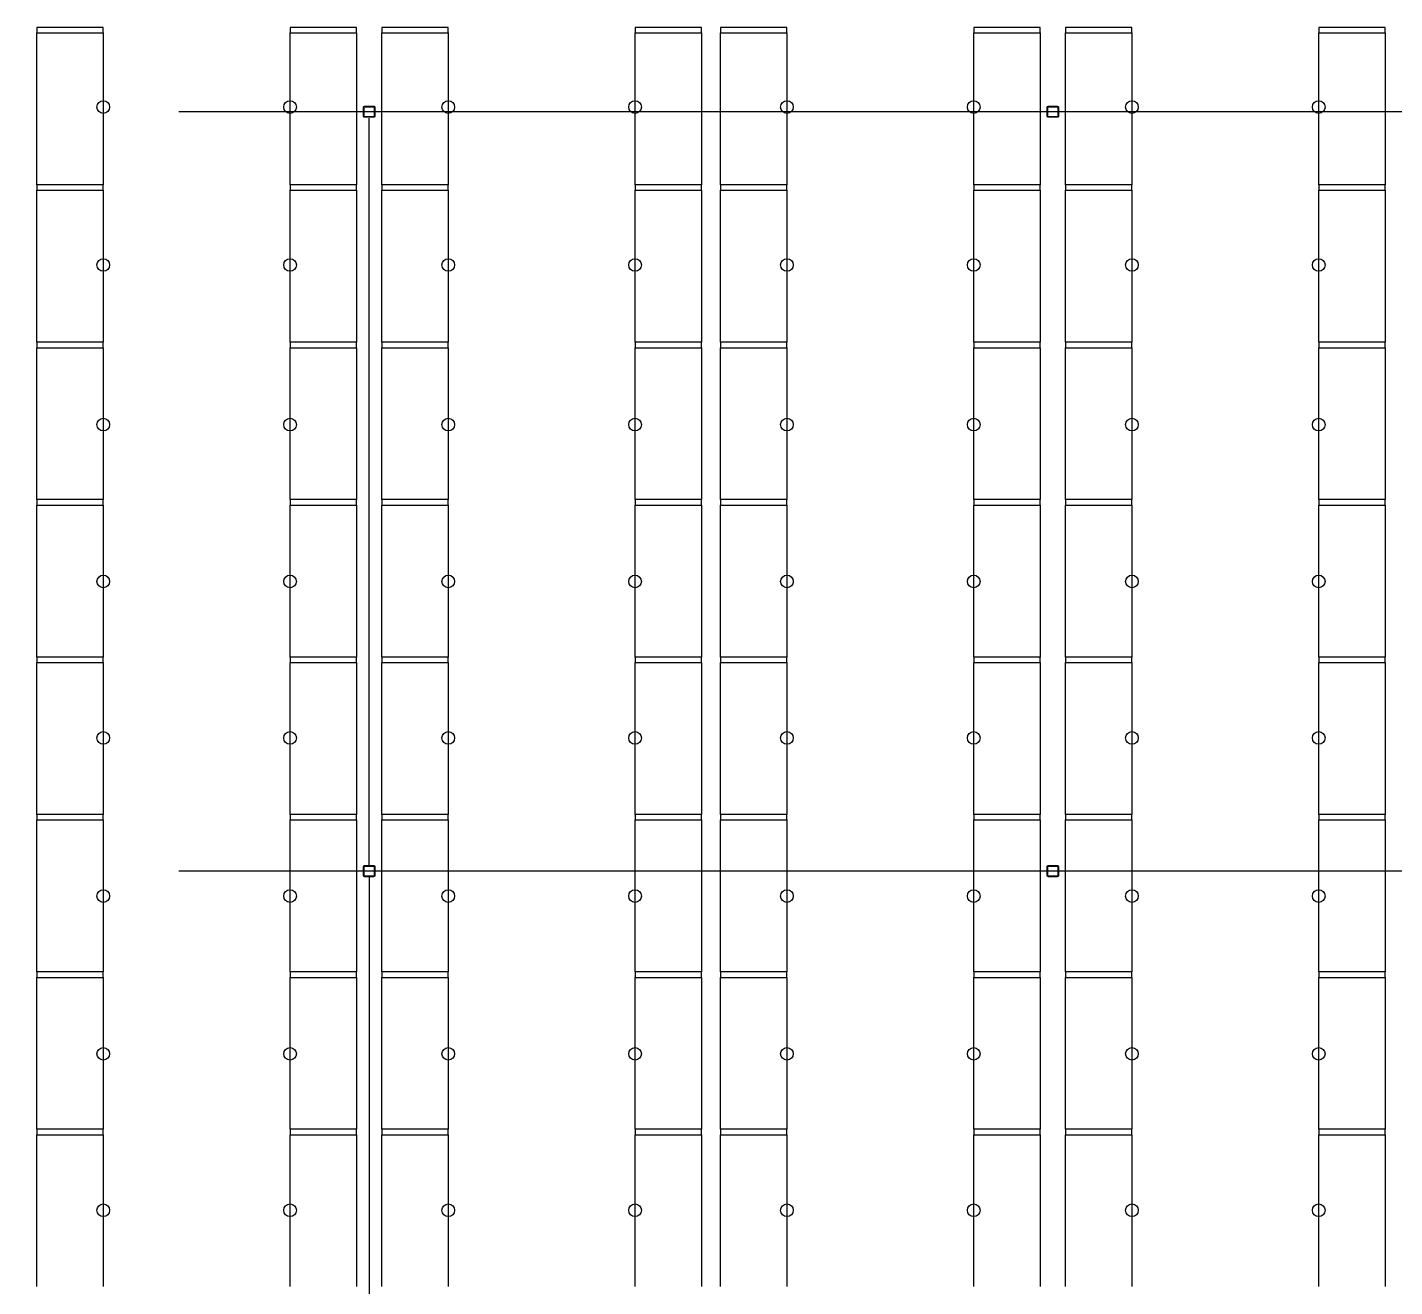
# Model space of a CAD drawing. Header units: millimetres. Extents: x 626570 to 643256, y 6233 to 11343.
# Drawn here: x 632928 to 633792, y 9664 to 10460 of the extents above; entities that cross this region are included whole.
import ezdxf

# ---------------------------------------------------------------- set-up
doc = ezdxf.new("R2010")
doc.units = ezdxf.units.MM
doc.header["$LTSCALE"] = 4000
doc.header["$MEASUREMENT"] = 0
doc.linetypes.add('DASHDOT', pattern=[1, 0.5, -0.25, 0, -0.25])
for name, color, linetype in [('1', 4, 'DASHDOT'), ('BEAMS', 170, 'CONTINUOUS'), ('FRAMES', 170, 'CONTINUOUS'), ('LIGHTS', 50, 'CONTINUOUS'), ('MASTERFOUNDATION_1', 4, 'DASHDOT'), ('MASTERFOUNDATION_25', 7, 'CONTINUOUS')]:
    doc.layers.add(name, color=color, linetype=linetype)

msp = doc.modelspace()

# ---------------------------------------------------------------- linework, layer by layer
at = {"layer": '1', "linetype": 'Continuous'}
for p, q in [((633143.86, 9930.6), (633143.86, 10402.61)), ((633143.86, 9922.61), (633143.86, 9450.6))]:
    msp.add_line(p, q, dxfattribs=at)
at = {"layer": 'BEAMS', "linetype": 'Continuous'}
for p, q in [((632933.86, 10360.47), (632933.86, 10456.47)), ((632975.86, 10456.47), (632975.86, 10360.47)), ((633093.86, 10360.47), (633093.86, 10456.47)), ((633135.86, 10456.47), (633135.86, 10360.47)), ((633151.86, 10360.47), (633151.86, 10456.47)), ((633193.86, 10456.47), (633193.86, 10360.47)), ((633311.87, 10360.47), (633311.87, 10456.47)), ((633353.87, 10456.47), (633353.87, 10360.47)), ((633365.87, 10360.47), (633365.87, 10456.47)), ((633407.87, 10456.47), (633407.87, 10360.47)), ((633525.87, 10360.47), (633525.87, 10456.47)), ((633567.87, 10456.47), (633567.87, 10360.47)), ((633583.87, 10360.47), (633583.87, 10456.47)), ((633625.87, 10456.47), (633625.87, 10360.47)), ((633743.87, 10360.47), (633743.87, 10456.47)), ((633785.87, 10456.47), (633785.87, 10360.47)), ((632933.86, 10260.97), (632933.86, 10356.97)), ((632975.86, 10356.97), (632975.86, 10260.97)), ((633093.86, 10260.97), (633093.86, 10356.97)), ((633135.86, 10356.97), (633135.86, 10260.97)), ((633151.86, 10260.97), (633151.86, 10356.97)), ((633193.86, 10356.97), (633193.86, 10260.97)), ((633311.87, 10260.97), (633311.87, 10356.97)), ((633353.87, 10356.97), (633353.87, 10260.97)), ((633365.87, 10260.97), (633365.87, 10356.97)), ((633407.87, 10356.97), (633407.87, 10260.97)), ((633525.87, 10260.97), (633525.87, 10356.97)), ((633567.87, 10356.97), (633567.87, 10260.97)), ((633583.87, 10260.97), (633583.87, 10356.97)), ((633625.87, 10356.97), (633625.87, 10260.97)), ((633743.87, 10260.97), (633743.87, 10356.97)), ((633785.87, 10356.97), (633785.87, 10260.97)), ((632933.86, 10161.47), (632933.86, 10257.47)), ((632975.86, 10257.47), (632975.86, 10161.47)), ((633093.86, 10161.47), (633093.86, 10257.47)), ((633135.86, 10257.47), (633135.86, 10161.47)), ((633151.86, 10161.47), (633151.86, 10257.47)), ((633193.86, 10257.47), (633193.86, 10161.47)), ((633311.87, 10161.47), (633311.87, 10257.47)), ((633353.87, 10257.47), (633353.87, 10161.47)), ((633365.87, 10161.47), (633365.87, 10257.47)), ((633407.87, 10257.47), (633407.87, 10161.47)), ((633525.87, 10161.47), (633525.87, 10257.47)), ((633567.87, 10257.47), (633567.87, 10161.47)), ((633583.87, 10161.47), (633583.87, 10257.47)), ((633625.87, 10257.47), (633625.87, 10161.47)), ((633743.87, 10161.47), (633743.87, 10257.47)), ((633785.87, 10257.47), (633785.87, 10161.47)), ((632933.86, 10061.97), (632933.86, 10157.97)), ((632975.86, 10157.97), (632975.86, 10061.97)), ((633093.86, 10061.97), (633093.86, 10157.97)), ((633135.86, 10157.97), (633135.86, 10061.97)), ((633151.86, 10061.97), (633151.86, 10157.97)), ((633193.86, 10157.97), (633193.86, 10061.97)), ((633311.87, 10061.97), (633311.87, 10157.97)), ((633353.87, 10157.97), (633353.87, 10061.97)), ((633365.87, 10061.97), (633365.87, 10157.97)), ((633407.87, 10157.97), (633407.87, 10061.97)), ((633525.87, 10061.97), (633525.87, 10157.97)), ((633567.87, 10157.97), (633567.87, 10061.97)), ((633583.87, 10061.97), (633583.87, 10157.97)), ((633625.87, 10157.97), (633625.87, 10061.97)), ((633743.87, 10061.97), (633743.87, 10157.97)), ((633785.87, 10157.97), (633785.87, 10061.97)), ((632933.86, 9962.47), (632933.86, 10058.47)), ((632975.86, 10058.47), (632975.86, 9962.47)), ((633093.86, 9962.47), (633093.86, 10058.47)), ((633135.86, 10058.47), (633135.86, 9962.47)), ((633151.86, 9962.47), (633151.86, 10058.47)), ((633193.86, 10058.47), (633193.86, 9962.47)), ((633311.87, 9962.47), (633311.87, 10058.47)), ((633353.87, 10058.47), (633353.87, 9962.47)), ((633365.87, 9962.47), (633365.87, 10058.47)), ((633407.87, 10058.47), (633407.87, 9962.47)), ((633525.87, 9962.47), (633525.87, 10058.47)), ((633567.87, 10058.47), (633567.87, 9962.47)), ((633583.87, 9962.47), (633583.87, 10058.47)), ((633625.87, 10058.47), (633625.87, 9962.47)), ((633743.87, 9962.47), (633743.87, 10058.47)), ((633785.87, 10058.47), (633785.87, 9962.47)), ((632933.86, 9862.97), (632933.86, 9958.97)), ((632975.86, 9958.97), (632975.86, 9862.97)), ((633093.86, 9862.97), (633093.86, 9958.97)), ((633135.86, 9958.97), (633135.86, 9862.97)), ((633151.86, 9862.97), (633151.86, 9958.97)), ((633193.86, 9958.97), (633193.86, 9862.97)), ((633311.87, 9862.97), (633311.87, 9958.97)), ((633353.87, 9958.97), (633353.87, 9862.97)), ((633365.87, 9862.97), (633365.87, 9958.97)), ((633407.87, 9958.97), (633407.87, 9862.97)), ((633525.87, 9862.97), (633525.87, 9958.97)), ((633567.87, 9958.97), (633567.87, 9862.97)), ((633583.87, 9862.97), (633583.87, 9958.97)), ((633625.87, 9958.97), (633625.87, 9862.97)), ((633743.87, 9862.97), (633743.87, 9958.97)), ((633785.87, 9958.97), (633785.87, 9862.97)), ((632933.86, 9763.47), (632933.86, 9859.47)), ((632975.86, 9859.47), (632975.86, 9763.47)), ((633093.86, 9763.47), (633093.86, 9859.47)), ((633135.86, 9859.47), (633135.86, 9763.47)), ((633151.86, 9763.47), (633151.86, 9859.47)), ((633193.86, 9859.47), (633193.86, 9763.47)), ((633311.87, 9763.47), (633311.87, 9859.47)), ((633353.87, 9859.47), (633353.87, 9763.47)), ((633365.87, 9763.47), (633365.87, 9859.47)), ((633407.87, 9859.47), (633407.87, 9763.47)), ((633525.87, 9763.47), (633525.87, 9859.47)), ((633567.87, 9859.47), (633567.87, 9763.47)), ((633583.87, 9763.47), (633583.87, 9859.47)), ((633625.87, 9859.47), (633625.87, 9763.47)), ((633743.87, 9763.47), (633743.87, 9859.47)), ((633785.87, 9859.47), (633785.87, 9763.47)), ((632933.86, 9663.97), (632933.86, 9759.97)), ((632975.86, 9759.97), (632975.86, 9663.97)), ((633093.86, 9663.97), (633093.86, 9759.97)), ((633135.86, 9759.97), (633135.86, 9663.97)), ((633151.86, 9663.97), (633151.86, 9759.97)), ((633193.86, 9759.97), (633193.86, 9663.97)), ((633311.87, 9663.97), (633311.87, 9759.97)), ((633353.87, 9759.97), (633353.87, 9663.97)), ((633365.87, 9663.97), (633365.87, 9759.97)), ((633407.87, 9759.97), (633407.87, 9663.97)), ((633525.87, 9663.97), (633525.87, 9759.97)), ((633567.87, 9759.97), (633567.87, 9663.97)), ((633583.87, 9663.97), (633583.87, 9759.97)), ((633625.87, 9759.97), (633625.87, 9663.97)), ((633743.87, 9663.97), (633743.87, 9759.97)), ((633785.87, 9759.97), (633785.87, 9663.97))]:
    msp.add_line(p, q, dxfattribs=at)
at = {"layer": 'FRAMES', "linetype": 'Continuous', "flags": 128}
for points in [[(632933.86, 10456.47), (632975.86, 10456.47), (632975.86, 10459.97), (632933.86, 10459.97), (632933.86, 10456.47)], [(633093.86, 10456.47), (633135.86, 10456.47), (633135.86, 10459.97), (633093.86, 10459.97), (633093.86, 10456.47)], [(633151.86, 10456.47), (633193.86, 10456.47), (633193.86, 10459.97), (633151.86, 10459.97), (633151.86, 10456.47)], [(633311.87, 10456.47), (633353.87, 10456.47), (633353.87, 10459.97), (633311.87, 10459.97), (633311.87, 10456.47)], [(633365.87, 10456.47), (633407.87, 10456.47), (633407.87, 10459.97), (633365.87, 10459.97), (633365.87, 10456.47)], [(633525.87, 10456.47), (633567.87, 10456.47), (633567.87, 10459.97), (633525.87, 10459.97), (633525.87, 10456.47)], [(633583.87, 10456.47), (633625.87, 10456.47), (633625.87, 10459.97), (633583.87, 10459.97), (633583.87, 10456.47)], [(633743.87, 10456.47), (633785.87, 10456.47), (633785.87, 10459.97), (633743.87, 10459.97), (633743.87, 10456.47)], [(632933.86, 10356.97), (632975.86, 10356.97), (632975.86, 10360.47), (632933.86, 10360.47), (632933.86, 10356.97)], [(633093.86, 10356.97), (633135.86, 10356.97), (633135.86, 10360.47), (633093.86, 10360.47), (633093.86, 10356.97)], [(633151.86, 10356.97), (633193.86, 10356.97), (633193.86, 10360.47), (633151.86, 10360.47), (633151.86, 10356.97)], [(633311.87, 10356.97), (633353.87, 10356.97), (633353.87, 10360.47), (633311.87, 10360.47), (633311.87, 10356.97)], [(633365.87, 10356.97), (633407.87, 10356.97), (633407.87, 10360.47), (633365.87, 10360.47), (633365.87, 10356.97)], [(633525.87, 10356.97), (633567.87, 10356.97), (633567.87, 10360.47), (633525.87, 10360.47), (633525.87, 10356.97)], [(633583.87, 10356.97), (633625.87, 10356.97), (633625.87, 10360.47), (633583.87, 10360.47), (633583.87, 10356.97)], [(633743.87, 10356.97), (633785.87, 10356.97), (633785.87, 10360.47), (633743.87, 10360.47), (633743.87, 10356.97)], [(632933.86, 10257.47), (632975.86, 10257.47), (632975.86, 10260.97), (632933.86, 10260.97), (632933.86, 10257.47)], [(633093.86, 10257.47), (633135.86, 10257.47), (633135.86, 10260.97), (633093.86, 10260.97), (633093.86, 10257.47)], [(633151.86, 10257.47), (633193.86, 10257.47), (633193.86, 10260.97), (633151.86, 10260.97), (633151.86, 10257.47)], [(633311.87, 10257.47), (633353.87, 10257.47), (633353.87, 10260.97), (633311.87, 10260.97), (633311.87, 10257.47)], [(633365.87, 10257.47), (633407.87, 10257.47), (633407.87, 10260.97), (633365.87, 10260.97), (633365.87, 10257.47)], [(633525.87, 10257.47), (633567.87, 10257.47), (633567.87, 10260.97), (633525.87, 10260.97), (633525.87, 10257.47)], [(633583.87, 10257.47), (633625.87, 10257.47), (633625.87, 10260.97), (633583.87, 10260.97), (633583.87, 10257.47)], [(633743.87, 10257.47), (633785.87, 10257.47), (633785.87, 10260.97), (633743.87, 10260.97), (633743.87, 10257.47)], [(632933.86, 10157.97), (632975.86, 10157.97), (632975.86, 10161.47), (632933.86, 10161.47), (632933.86, 10157.97)], [(633093.86, 10157.97), (633135.86, 10157.97), (633135.86, 10161.47), (633093.86, 10161.47), (633093.86, 10157.97)], [(633151.86, 10157.97), (633193.86, 10157.97), (633193.86, 10161.47), (633151.86, 10161.47), (633151.86, 10157.97)], [(633311.87, 10157.97), (633353.87, 10157.97), (633353.87, 10161.47), (633311.87, 10161.47), (633311.87, 10157.97)], [(633365.87, 10157.97), (633407.87, 10157.97), (633407.87, 10161.47), (633365.87, 10161.47), (633365.87, 10157.97)], [(633525.87, 10157.97), (633567.87, 10157.97), (633567.87, 10161.47), (633525.87, 10161.47), (633525.87, 10157.97)], [(633583.87, 10157.97), (633625.87, 10157.97), (633625.87, 10161.47), (633583.87, 10161.47), (633583.87, 10157.97)], [(633743.87, 10157.97), (633785.87, 10157.97), (633785.87, 10161.47), (633743.87, 10161.47), (633743.87, 10157.97)], [(632933.86, 10058.47), (632975.86, 10058.47), (632975.86, 10061.97), (632933.86, 10061.97), (632933.86, 10058.47)], [(633093.86, 10058.47), (633135.86, 10058.47), (633135.86, 10061.97), (633093.86, 10061.97), (633093.86, 10058.47)], [(633151.86, 10058.47), (633193.86, 10058.47), (633193.86, 10061.97), (633151.86, 10061.97), (633151.86, 10058.47)], [(633311.87, 10058.47), (633353.87, 10058.47), (633353.87, 10061.97), (633311.87, 10061.97), (633311.87, 10058.47)], [(633365.87, 10058.47), (633407.87, 10058.47), (633407.87, 10061.97), (633365.87, 10061.97), (633365.87, 10058.47)], [(633525.87, 10058.47), (633567.87, 10058.47), (633567.87, 10061.97), (633525.87, 10061.97), (633525.87, 10058.47)], [(633583.87, 10058.47), (633625.87, 10058.47), (633625.87, 10061.97), (633583.87, 10061.97), (633583.87, 10058.47)], [(633743.87, 10058.47), (633785.87, 10058.47), (633785.87, 10061.97), (633743.87, 10061.97), (633743.87, 10058.47)], [(632933.86, 9958.97), (632975.86, 9958.97), (632975.86, 9962.47), (632933.86, 9962.47), (632933.86, 9958.97)], [(633093.86, 9958.97), (633135.86, 9958.97), (633135.86, 9962.47), (633093.86, 9962.47), (633093.86, 9958.97)], [(633151.86, 9958.97), (633193.86, 9958.97), (633193.86, 9962.47), (633151.86, 9962.47), (633151.86, 9958.97)], [(633311.87, 9958.97), (633353.87, 9958.97), (633353.87, 9962.47), (633311.87, 9962.47), (633311.87, 9958.97)], [(633365.87, 9958.97), (633407.87, 9958.97), (633407.87, 9962.47), (633365.87, 9962.47), (633365.87, 9958.97)], [(633525.87, 9958.97), (633567.87, 9958.97), (633567.87, 9962.47), (633525.87, 9962.47), (633525.87, 9958.97)], [(633583.87, 9958.97), (633625.87, 9958.97), (633625.87, 9962.47), (633583.87, 9962.47), (633583.87, 9958.97)], [(633743.87, 9958.97), (633785.87, 9958.97), (633785.87, 9962.47), (633743.87, 9962.47), (633743.87, 9958.97)], [(632933.86, 9859.47), (632975.86, 9859.47), (632975.86, 9862.97), (632933.86, 9862.97), (632933.86, 9859.47)], [(633093.86, 9859.47), (633135.86, 9859.47), (633135.86, 9862.97), (633093.86, 9862.97), (633093.86, 9859.47)], [(633151.86, 9859.47), (633193.86, 9859.47), (633193.86, 9862.97), (633151.86, 9862.97), (633151.86, 9859.47)], [(633311.87, 9859.47), (633353.87, 9859.47), (633353.87, 9862.97), (633311.87, 9862.97), (633311.87, 9859.47)], [(633365.87, 9859.47), (633407.87, 9859.47), (633407.87, 9862.97), (633365.87, 9862.97), (633365.87, 9859.47)], [(633525.87, 9859.47), (633567.87, 9859.47), (633567.87, 9862.97), (633525.87, 9862.97), (633525.87, 9859.47)], [(633583.87, 9859.47), (633625.87, 9859.47), (633625.87, 9862.97), (633583.87, 9862.97), (633583.87, 9859.47)], [(633743.87, 9859.47), (633785.87, 9859.47), (633785.87, 9862.97), (633743.87, 9862.97), (633743.87, 9859.47)], [(632933.86, 9759.97), (632975.86, 9759.97), (632975.86, 9763.47), (632933.86, 9763.47), (632933.86, 9759.97)], [(633093.86, 9759.97), (633135.86, 9759.97), (633135.86, 9763.47), (633093.86, 9763.47), (633093.86, 9759.97)], [(633151.86, 9759.97), (633193.86, 9759.97), (633193.86, 9763.47), (633151.86, 9763.47), (633151.86, 9759.97)], [(633311.87, 9759.97), (633353.87, 9759.97), (633353.87, 9763.47), (633311.87, 9763.47), (633311.87, 9759.97)], [(633365.87, 9759.97), (633407.87, 9759.97), (633407.87, 9763.47), (633365.87, 9763.47), (633365.87, 9759.97)], [(633525.87, 9759.97), (633567.87, 9759.97), (633567.87, 9763.47), (633525.87, 9763.47), (633525.87, 9759.97)], [(633583.87, 9759.97), (633625.87, 9759.97), (633625.87, 9763.47), (633583.87, 9763.47), (633583.87, 9759.97)], [(633743.87, 9759.97), (633785.87, 9759.97), (633785.87, 9763.47), (633743.87, 9763.47), (633743.87, 9759.97)]]:
    msp.add_lwpolyline(points, close=True, dxfattribs=at)
at = {"layer": 'LIGHTS'}
for centre in [(632975.86, 10409.55), (633093.86, 10409.55), (633193.86, 10409.55), (633311.87, 10409.55), (633407.87, 10409.55), (633525.87, 10409.55), (633625.87, 10409.55), (633743.87, 10409.55), (632975.86, 10309.75), (633093.86, 10309.75), (633193.86, 10309.75), (633311.87, 10309.75), (633407.87, 10309.75), (633525.87, 10309.75), (633625.87, 10309.75), (633743.87, 10309.75), (632975.86, 10208.89), (633093.86, 10208.89), (633193.86, 10208.89), (633311.87, 10208.89), (633407.87, 10208.89), (633525.87, 10208.89), (633625.87, 10208.89), (633743.87, 10208.89), (632975.86, 10109.71), (633093.86, 10109.71), (633193.86, 10109.71), (633311.87, 10109.71), (633407.87, 10109.71), (633525.87, 10109.71), (633625.87, 10109.71), (633743.87, 10109.71), (632975.86, 10010.83), (633093.86, 10010.83), (633193.86, 10010.83), (633311.87, 10010.83), (633407.87, 10010.83), (633525.87, 10010.83), (633625.87, 10010.83), (633743.87, 10010.83), (632975.86, 9910.86), (633093.86, 9910.86), (633193.86, 9910.86), (633311.87, 9910.86), (633407.87, 9910.86), (633525.87, 9910.86), (633625.87, 9910.86), (633743.87, 9910.86), (632975.86, 9811.13), (633093.86, 9811.13), (633193.86, 9811.13), (633311.87, 9811.13), (633407.87, 9811.13), (633525.87, 9811.13), (633625.87, 9811.13), (633743.87, 9811.13), (632975.86, 9712.26), (633093.86, 9712.26), (633193.86, 9712.26), (633311.87, 9712.26), (633407.87, 9712.26), (633525.87, 9712.26), (633625.87, 9712.26), (633743.87, 9712.26)]:
    msp.add_circle(centre, 3.99, dxfattribs=at)
at = {"layer": 'MASTERFOUNDATION_1', "linetype": 'DASHDOT'}
for p, q in [((633143.86, 6627.53), (633143.86, 11123.23)), ((633575.87, 6627.53), (633575.87, 11123.23)), ((643023.86, 10406.61), (626796.64, 10406.61)), ((643023.86, 9926.61), (626796.64, 9926.61))]:
    msp.add_line(p, q, dxfattribs=at)
at = {"layer": 'MASTERFOUNDATION_25', "linetype": 'Continuous', "flags": 128}
for points in [[(633140.98, 10410.11), (633146.74, 10410.11), (633146.76, 10410.11), (633146.78, 10410.11), (633146.81, 10410.1), (633146.83, 10410.1), (633146.85, 10410.1), (633146.87, 10410.09), (633146.89, 10410.09), (633146.91, 10410.08), (633146.93, 10410.08), (633146.95, 10410.07), (633146.97, 10410.06), (633146.99, 10410.05), (633147.01, 10410.05), (633147.03, 10410.04), (633147.05, 10410.03), (633147.07, 10410.01), (633147.09, 10410), (633147.11, 10409.99), (633147.12, 10409.98), (633147.14, 10409.96), (633147.16, 10409.95), (633147.17, 10409.93), (633147.19, 10409.92), (633147.2, 10409.9), (633147.22, 10409.89), (633147.23, 10409.87), (633147.24, 10409.85), (633147.26, 10409.83), (633147.27, 10409.82), (633147.28, 10409.8), (633147.29, 10409.78), (633147.3, 10409.76), (633147.31, 10409.74), (633147.32, 10409.72), (633147.33, 10409.7), (633147.33, 10409.68), (633147.34, 10409.66), (633147.34, 10409.64), (633147.35, 10409.62), (633147.35, 10409.59), (633147.36, 10409.57), (633147.36, 10409.55), (633147.36, 10409.53), (633147.36, 10409.51), (633147.36, 10409.49), (633147.36, 10403.73), (633147.36, 10403.71), (633147.36, 10403.69), (633147.36, 10403.66), (633147.36, 10403.64), (633147.35, 10403.62), (633147.35, 10403.6), (633147.34, 10403.58), (633147.34, 10403.56), (633147.33, 10403.54), (633147.33, 10403.52), (633147.32, 10403.5), (633147.31, 10403.48), (633147.3, 10403.46), (633147.29, 10403.44), (633147.28, 10403.42), (633147.27, 10403.4), (633147.26, 10403.38), (633147.24, 10403.36), (633147.23, 10403.35), (633147.22, 10403.33), (633147.2, 10403.31), (633147.19, 10403.3), (633147.17, 10403.28), (633147.16, 10403.27), (633147.14, 10403.25), (633147.12, 10403.24), (633147.11, 10403.23), (633147.09, 10403.21), (633147.07, 10403.2), (633147.05, 10403.19), (633147.03, 10403.18), (633147.01, 10403.17), (633146.99, 10403.16), (633146.97, 10403.15), (633146.95, 10403.15), (633146.93, 10403.14), (633146.91, 10403.13), (633146.89, 10403.13), (633146.87, 10403.12), (633146.85, 10403.12), (633146.83, 10403.11), (633146.81, 10403.11), (633146.78, 10403.11), (633146.76, 10403.11), (633146.74, 10403.11), (633140.98, 10403.11), (633140.96, 10403.11), (633140.94, 10403.11), (633140.92, 10403.11), (633140.9, 10403.11), (633140.88, 10403.12), (633140.86, 10403.12), (633140.83, 10403.13), (633140.81, 10403.13), (633140.79, 10403.14), (633140.77, 10403.15), (633140.75, 10403.15), (633140.73, 10403.16), (633140.71, 10403.17), (633140.69, 10403.18), (633140.67, 10403.19), (633140.65, 10403.2), (633140.64, 10403.21), (633140.62, 10403.23), (633140.6, 10403.24), (633140.58, 10403.25), (633140.57, 10403.27), (633140.55, 10403.28), (633140.54, 10403.3), (633140.52, 10403.31), (633140.51, 10403.33), (633140.49, 10403.35), (633140.48, 10403.36), (633140.47, 10403.38), (633140.46, 10403.4), (633140.45, 10403.42), (633140.44, 10403.44), (633140.43, 10403.46), (633140.42, 10403.48), (633140.41, 10403.5), (633140.4, 10403.52), (633140.39, 10403.54), (633140.39, 10403.56), (633140.38, 10403.58), (633140.38, 10403.6), (633140.37, 10403.62), (633140.37, 10403.64), (633140.37, 10403.66), (633140.36, 10403.69), (633140.36, 10403.71), (633140.36, 10403.73), (633140.36, 10409.49), (633140.36, 10409.51), (633140.36, 10409.53), (633140.37, 10409.55), (633140.37, 10409.57), (633140.37, 10409.59), (633140.38, 10409.62), (633140.38, 10409.64), (633140.39, 10409.66), (633140.39, 10409.68), (633140.4, 10409.7), (633140.41, 10409.72), (633140.42, 10409.74), (633140.43, 10409.76), (633140.44, 10409.78), (633140.45, 10409.8), (633140.46, 10409.82), (633140.47, 10409.83), (633140.48, 10409.85), (633140.49, 10409.87), (633140.51, 10409.89), (633140.52, 10409.9), (633140.54, 10409.92), (633140.55, 10409.93), (633140.57, 10409.95), (633140.58, 10409.96), (633140.6, 10409.98), (633140.62, 10409.99), (633140.64, 10410), (633140.65, 10410.01), (633140.67, 10410.03), (633140.69, 10410.04), (633140.71, 10410.05), (633140.73, 10410.05), (633140.75, 10410.06), (633140.77, 10410.07), (633140.79, 10410.08), (633140.81, 10410.08), (633140.83, 10410.09), (633140.86, 10410.09), (633140.88, 10410.1), (633140.9, 10410.1), (633140.92, 10410.1), (633140.94, 10410.11), (633140.96, 10410.11), (633140.98, 10410.11)], [(633140.98, 10409.8), (633146.74, 10409.8), (633146.75, 10409.8), (633146.76, 10409.79), (633146.77, 10409.79), (633146.78, 10409.79), (633146.79, 10409.79), (633146.81, 10409.79), (633146.82, 10409.79), (633146.83, 10409.78), (633146.84, 10409.78), (633146.85, 10409.78), (633146.86, 10409.77), (633146.87, 10409.77), (633146.88, 10409.76), (633146.89, 10409.76), (633146.9, 10409.75), (633146.9, 10409.75), (633146.91, 10409.74), (633146.92, 10409.74), (633146.93, 10409.73), (633146.94, 10409.72), (633146.95, 10409.72), (633146.96, 10409.71), (633146.96, 10409.7), (633146.97, 10409.69), (633146.98, 10409.69), (633146.98, 10409.68), (633146.99, 10409.67), (633147, 10409.66), (633147, 10409.65), (633147.01, 10409.64), (633147.01, 10409.63), (633147.02, 10409.62), (633147.02, 10409.61), (633147.03, 10409.6), (633147.03, 10409.59), (633147.03, 10409.58), (633147.04, 10409.57), (633147.04, 10409.56), (633147.04, 10409.55), (633147.05, 10409.54), (633147.05, 10409.53), (633147.05, 10409.52), (633147.05, 10409.51), (633147.05, 10409.5), (633147.05, 10409.49), (633147.05, 10403.73), (633147.05, 10403.72), (633147.05, 10403.71), (633147.05, 10403.7), (633147.05, 10403.69), (633147.05, 10403.68), (633147.04, 10403.67), (633147.04, 10403.66), (633147.04, 10403.64), (633147.03, 10403.63), (633147.03, 10403.62), (633147.03, 10403.61), (633147.02, 10403.6), (633147.02, 10403.59), (633147.01, 10403.59), (633147.01, 10403.58), (633147, 10403.57), (633147, 10403.56), (633146.99, 10403.55), (633146.98, 10403.54), (633146.98, 10403.53), (633146.97, 10403.52), (633146.96, 10403.52), (633146.96, 10403.51), (633146.95, 10403.5), (633146.94, 10403.49), (633146.93, 10403.49), (633146.92, 10403.48), (633146.91, 10403.47), (633146.9, 10403.47), (633146.9, 10403.46), (633146.89, 10403.46), (633146.88, 10403.45), (633146.87, 10403.45), (633146.86, 10403.44), (633146.85, 10403.44), (633146.84, 10403.44), (633146.83, 10403.43), (633146.82, 10403.43), (633146.81, 10403.43), (633146.79, 10403.43), (633146.78, 10403.42), (633146.77, 10403.42), (633146.76, 10403.42), (633146.75, 10403.42), (633146.74, 10403.42), (633140.98, 10403.42), (633140.97, 10403.42), (633140.96, 10403.42), (633140.95, 10403.42), (633140.94, 10403.42), (633140.93, 10403.43), (633140.92, 10403.43), (633140.91, 10403.43), (633140.9, 10403.43), (633140.89, 10403.44), (633140.88, 10403.44), (633140.87, 10403.44), (633140.86, 10403.45), (633140.85, 10403.45), (633140.84, 10403.46), (633140.83, 10403.46), (633140.82, 10403.47), (633140.81, 10403.47), (633140.8, 10403.48), (633140.79, 10403.49), (633140.79, 10403.49), (633140.78, 10403.5), (633140.77, 10403.51), (633140.76, 10403.52), (633140.76, 10403.52), (633140.75, 10403.53), (633140.74, 10403.54), (633140.73, 10403.55), (633140.73, 10403.56), (633140.72, 10403.57), (633140.72, 10403.58), (633140.71, 10403.59), (633140.71, 10403.59), (633140.7, 10403.6), (633140.7, 10403.61), (633140.69, 10403.62), (633140.69, 10403.63), (633140.69, 10403.64), (633140.68, 10403.66), (633140.68, 10403.67), (633140.68, 10403.68), (633140.68, 10403.69), (633140.68, 10403.7), (633140.68, 10403.71), (633140.68, 10403.72), (633140.68, 10403.73), (633140.68, 10409.49), (633140.68, 10409.5), (633140.68, 10409.51), (633140.68, 10409.52), (633140.68, 10409.53), (633140.68, 10409.54), (633140.68, 10409.55), (633140.68, 10409.56), (633140.69, 10409.57), (633140.69, 10409.58), (633140.69, 10409.59), (633140.7, 10409.6), (633140.7, 10409.61), (633140.71, 10409.62), (633140.71, 10409.63), (633140.72, 10409.64), (633140.72, 10409.65), (633140.73, 10409.66), (633140.73, 10409.67), (633140.74, 10409.68), (633140.75, 10409.69), (633140.76, 10409.69), (633140.76, 10409.7), (633140.77, 10409.71), (633140.78, 10409.72), (633140.79, 10409.72), (633140.79, 10409.73), (633140.8, 10409.74), (633140.81, 10409.74), (633140.82, 10409.75), (633140.83, 10409.75), (633140.84, 10409.76), (633140.85, 10409.76), (633140.86, 10409.77), (633140.87, 10409.77), (633140.88, 10409.78), (633140.89, 10409.78), (633140.9, 10409.78), (633140.91, 10409.79), (633140.92, 10409.79), (633140.93, 10409.79), (633140.94, 10409.79), (633140.95, 10409.79), (633140.96, 10409.79), (633140.97, 10409.8), (633140.98, 10409.8)], [(633572.99, 10410.11), (633578.75, 10410.11), (633578.77, 10410.11), (633578.79, 10410.11), (633578.81, 10410.1), (633578.84, 10410.1), (633578.86, 10410.1), (633578.88, 10410.09), (633578.9, 10410.09), (633578.92, 10410.08), (633578.94, 10410.08), (633578.96, 10410.07), (633578.98, 10410.06), (633579, 10410.05), (633579.02, 10410.05), (633579.04, 10410.04), (633579.06, 10410.03), (633579.08, 10410.01), (633579.1, 10410), (633579.11, 10409.99), (633579.13, 10409.98), (633579.15, 10409.96), (633579.16, 10409.95), (633579.18, 10409.93), (633579.2, 10409.92), (633579.21, 10409.9), (633579.23, 10409.89), (633579.24, 10409.87), (633579.25, 10409.85), (633579.26, 10409.83), (633579.28, 10409.82), (633579.29, 10409.8), (633579.3, 10409.78), (633579.31, 10409.76), (633579.32, 10409.74), (633579.33, 10409.72), (633579.33, 10409.7), (633579.34, 10409.68), (633579.35, 10409.66), (633579.35, 10409.64), (633579.36, 10409.62), (633579.36, 10409.59), (633579.36, 10409.57), (633579.37, 10409.55), (633579.37, 10409.53), (633579.37, 10409.51), (633579.37, 10409.49), (633579.37, 10403.73), (633579.37, 10403.71), (633579.37, 10403.69), (633579.37, 10403.66), (633579.36, 10403.64), (633579.36, 10403.62), (633579.36, 10403.6), (633579.35, 10403.58), (633579.35, 10403.56), (633579.34, 10403.54), (633579.33, 10403.52), (633579.33, 10403.5), (633579.32, 10403.48), (633579.31, 10403.46), (633579.3, 10403.44), (633579.29, 10403.42), (633579.28, 10403.4), (633579.26, 10403.38), (633579.25, 10403.36), (633579.24, 10403.35), (633579.23, 10403.33), (633579.21, 10403.31), (633579.2, 10403.3), (633579.18, 10403.28), (633579.16, 10403.27), (633579.15, 10403.25), (633579.13, 10403.24), (633579.11, 10403.23), (633579.1, 10403.21), (633579.08, 10403.2), (633579.06, 10403.19), (633579.04, 10403.18), (633579.02, 10403.17), (633579, 10403.16), (633578.98, 10403.15), (633578.96, 10403.15), (633578.94, 10403.14), (633578.92, 10403.13), (633578.9, 10403.13), (633578.88, 10403.12), (633578.86, 10403.12), (633578.84, 10403.11), (633578.81, 10403.11), (633578.79, 10403.11), (633578.77, 10403.11), (633578.75, 10403.11), (633572.99, 10403.11), (633572.97, 10403.11), (633572.95, 10403.11), (633572.93, 10403.11), (633572.91, 10403.11), (633572.88, 10403.12), (633572.86, 10403.12), (633572.84, 10403.13), (633572.82, 10403.13), (633572.8, 10403.14), (633572.78, 10403.15), (633572.76, 10403.15), (633572.74, 10403.16), (633572.72, 10403.17), (633572.7, 10403.18), (633572.68, 10403.19), (633572.66, 10403.2), (633572.64, 10403.21), (633572.63, 10403.23), (633572.61, 10403.24), (633572.59, 10403.25), (633572.58, 10403.27), (633572.56, 10403.28), (633572.55, 10403.3), (633572.53, 10403.31), (633572.52, 10403.33), (633572.5, 10403.35), (633572.49, 10403.36), (633572.48, 10403.38), (633572.47, 10403.4), (633572.45, 10403.42), (633572.44, 10403.44), (633572.43, 10403.46), (633572.42, 10403.48), (633572.42, 10403.5), (633572.41, 10403.52), (633572.4, 10403.54), (633572.39, 10403.56), (633572.39, 10403.58), (633572.38, 10403.6), (633572.38, 10403.62), (633572.38, 10403.64), (633572.37, 10403.66), (633572.37, 10403.69), (633572.37, 10403.71), (633572.37, 10403.73), (633572.37, 10409.49), (633572.37, 10409.51), (633572.37, 10409.53), (633572.37, 10409.55), (633572.38, 10409.57), (633572.38, 10409.59), (633572.38, 10409.62), (633572.39, 10409.64), (633572.39, 10409.66), (633572.4, 10409.68), (633572.41, 10409.7), (633572.42, 10409.72), (633572.42, 10409.74), (633572.43, 10409.76), (633572.44, 10409.78), (633572.45, 10409.8), (633572.47, 10409.82), (633572.48, 10409.83), (633572.49, 10409.85), (633572.5, 10409.87), (633572.52, 10409.89), (633572.53, 10409.9), (633572.55, 10409.92), (633572.56, 10409.93), (633572.58, 10409.95), (633572.59, 10409.96), (633572.61, 10409.98), (633572.63, 10409.99), (633572.64, 10410), (633572.66, 10410.01), (633572.68, 10410.03), (633572.7, 10410.04), (633572.72, 10410.05), (633572.74, 10410.05), (633572.76, 10410.06), (633572.78, 10410.07), (633572.8, 10410.08), (633572.82, 10410.08), (633572.84, 10410.09), (633572.86, 10410.09), (633572.88, 10410.1), (633572.91, 10410.1), (633572.93, 10410.1), (633572.95, 10410.11), (633572.97, 10410.11), (633572.99, 10410.11)], [(633572.99, 10409.8), (633578.75, 10409.8), (633578.76, 10409.8), (633578.77, 10409.79), (633578.78, 10409.79), (633578.79, 10409.79), (633578.8, 10409.79), (633578.81, 10409.79), (633578.82, 10409.79), (633578.83, 10409.78), (633578.84, 10409.78), (633578.85, 10409.78), (633578.86, 10409.77), (633578.87, 10409.77), (633578.88, 10409.76), (633578.89, 10409.76), (633578.9, 10409.75), (633578.91, 10409.75), (633578.92, 10409.74), (633578.93, 10409.74), (633578.94, 10409.73), (633578.95, 10409.72), (633578.96, 10409.72), (633578.96, 10409.71), (633578.97, 10409.7), (633578.98, 10409.69), (633578.99, 10409.69), (633578.99, 10409.68), (633579, 10409.67), (633579, 10409.66), (633579.01, 10409.65), (633579.02, 10409.64), (633579.02, 10409.63), (633579.03, 10409.62), (633579.03, 10409.61), (633579.04, 10409.6), (633579.04, 10409.59), (633579.04, 10409.58), (633579.05, 10409.57), (633579.05, 10409.56), (633579.05, 10409.55), (633579.05, 10409.54), (633579.05, 10409.53), (633579.06, 10409.52), (633579.06, 10409.51), (633579.06, 10409.5), (633579.06, 10409.49), (633579.06, 10403.73), (633579.06, 10403.72), (633579.06, 10403.71), (633579.06, 10403.7), (633579.05, 10403.69), (633579.05, 10403.68), (633579.05, 10403.67), (633579.05, 10403.66), (633579.05, 10403.64), (633579.04, 10403.63), (633579.04, 10403.62), (633579.04, 10403.61), (633579.03, 10403.6), (633579.03, 10403.59), (633579.02, 10403.59), (633579.02, 10403.58), (633579.01, 10403.57), (633579, 10403.56), (633579, 10403.55), (633578.99, 10403.54), (633578.99, 10403.53), (633578.98, 10403.52), (633578.97, 10403.52), (633578.96, 10403.51), (633578.96, 10403.5), (633578.95, 10403.49), (633578.94, 10403.49), (633578.93, 10403.48), (633578.92, 10403.47), (633578.91, 10403.47), (633578.9, 10403.46), (633578.89, 10403.46), (633578.88, 10403.45), (633578.87, 10403.45), (633578.86, 10403.44), (633578.85, 10403.44), (633578.84, 10403.44), (633578.83, 10403.43), (633578.82, 10403.43), (633578.81, 10403.43), (633578.8, 10403.43), (633578.79, 10403.42), (633578.78, 10403.42), (633578.77, 10403.42), (633578.76, 10403.42), (633578.75, 10403.42), (633572.99, 10403.42), (633572.98, 10403.42), (633572.97, 10403.42), (633572.96, 10403.42), (633572.95, 10403.42), (633572.94, 10403.43), (633572.93, 10403.43), (633572.92, 10403.43), (633572.91, 10403.43), (633572.9, 10403.44), (633572.89, 10403.44), (633572.88, 10403.44), (633572.87, 10403.45), (633572.86, 10403.45), (633572.85, 10403.46), (633572.84, 10403.46), (633572.83, 10403.47), (633572.82, 10403.47), (633572.81, 10403.48), (633572.8, 10403.49), (633572.79, 10403.49), (633572.79, 10403.5), (633572.78, 10403.51), (633572.77, 10403.52), (633572.76, 10403.52), (633572.76, 10403.53), (633572.75, 10403.54), (633572.74, 10403.55), (633572.74, 10403.56), (633572.73, 10403.57), (633572.72, 10403.58), (633572.72, 10403.59), (633572.71, 10403.59), (633572.71, 10403.6), (633572.71, 10403.61), (633572.7, 10403.62), (633572.7, 10403.63), (633572.7, 10403.64), (633572.69, 10403.66), (633572.69, 10403.67), (633572.69, 10403.68), (633572.69, 10403.69), (633572.69, 10403.7), (633572.68, 10403.71), (633572.68, 10403.72), (633572.68, 10403.73), (633572.68, 10409.49), (633572.68, 10409.5), (633572.68, 10409.51), (633572.69, 10409.52), (633572.69, 10409.53), (633572.69, 10409.54), (633572.69, 10409.55), (633572.69, 10409.56), (633572.7, 10409.57), (633572.7, 10409.58), (633572.7, 10409.59), (633572.71, 10409.6), (633572.71, 10409.61), (633572.71, 10409.62), (633572.72, 10409.63), (633572.72, 10409.64), (633572.73, 10409.65), (633572.74, 10409.66), (633572.74, 10409.67), (633572.75, 10409.68), (633572.76, 10409.69), (633572.76, 10409.69), (633572.77, 10409.7), (633572.78, 10409.71), (633572.79, 10409.72), (633572.79, 10409.72), (633572.8, 10409.73), (633572.81, 10409.74), (633572.82, 10409.74), (633572.83, 10409.75), (633572.84, 10409.75), (633572.85, 10409.76), (633572.86, 10409.76), (633572.87, 10409.77), (633572.88, 10409.77), (633572.89, 10409.78), (633572.9, 10409.78), (633572.91, 10409.78), (633572.92, 10409.79), (633572.93, 10409.79), (633572.94, 10409.79), (633572.95, 10409.79), (633572.96, 10409.79), (633572.97, 10409.79), (633572.98, 10409.8), (633572.99, 10409.8)], [(633140.98, 9930.11), (633146.74, 9930.11), (633146.76, 9930.11), (633146.78, 9930.11), (633146.81, 9930.1), (633146.83, 9930.1), (633146.85, 9930.1), (633146.87, 9930.09), (633146.89, 9930.09), (633146.91, 9930.08), (633146.93, 9930.08), (633146.95, 9930.07), (633146.97, 9930.06), (633146.99, 9930.05), (633147.01, 9930.05), (633147.03, 9930.04), (633147.05, 9930.03), (633147.07, 9930.01), (633147.09, 9930), (633147.11, 9929.99), (633147.12, 9929.98), (633147.14, 9929.96), (633147.16, 9929.95), (633147.17, 9929.93), (633147.19, 9929.92), (633147.2, 9929.9), (633147.22, 9929.89), (633147.23, 9929.87), (633147.24, 9929.85), (633147.26, 9929.83), (633147.27, 9929.82), (633147.28, 9929.8), (633147.29, 9929.78), (633147.3, 9929.76), (633147.31, 9929.74), (633147.32, 9929.72), (633147.33, 9929.7), (633147.33, 9929.68), (633147.34, 9929.66), (633147.34, 9929.64), (633147.35, 9929.62), (633147.35, 9929.59), (633147.36, 9929.57), (633147.36, 9929.55), (633147.36, 9929.53), (633147.36, 9929.51), (633147.36, 9929.49), (633147.36, 9923.73), (633147.36, 9923.71), (633147.36, 9923.69), (633147.36, 9923.66), (633147.36, 9923.64), (633147.35, 9923.62), (633147.35, 9923.6), (633147.34, 9923.58), (633147.34, 9923.56), (633147.33, 9923.54), (633147.33, 9923.52), (633147.32, 9923.5), (633147.31, 9923.48), (633147.3, 9923.46), (633147.29, 9923.44), (633147.28, 9923.42), (633147.27, 9923.4), (633147.26, 9923.38), (633147.24, 9923.36), (633147.23, 9923.35), (633147.22, 9923.33), (633147.2, 9923.31), (633147.19, 9923.3), (633147.17, 9923.28), (633147.16, 9923.27), (633147.14, 9923.25), (633147.12, 9923.24), (633147.11, 9923.23), (633147.09, 9923.21), (633147.07, 9923.2), (633147.05, 9923.19), (633147.03, 9923.18), (633147.01, 9923.17), (633146.99, 9923.16), (633146.97, 9923.15), (633146.95, 9923.15), (633146.93, 9923.14), (633146.91, 9923.13), (633146.89, 9923.13), (633146.87, 9923.12), (633146.85, 9923.12), (633146.83, 9923.11), (633146.81, 9923.11), (633146.78, 9923.11), (633146.76, 9923.11), (633146.74, 9923.11), (633140.98, 9923.11), (633140.96, 9923.11), (633140.94, 9923.11), (633140.92, 9923.11), (633140.9, 9923.11), (633140.88, 9923.12), (633140.86, 9923.12), (633140.83, 9923.13), (633140.81, 9923.13), (633140.79, 9923.14), (633140.77, 9923.15), (633140.75, 9923.15), (633140.73, 9923.16), (633140.71, 9923.17), (633140.69, 9923.18), (633140.67, 9923.19), (633140.65, 9923.2), (633140.64, 9923.21), (633140.62, 9923.23), (633140.6, 9923.24), (633140.58, 9923.25), (633140.57, 9923.27), (633140.55, 9923.28), (633140.54, 9923.3), (633140.52, 9923.31), (633140.51, 9923.33), (633140.49, 9923.35), (633140.48, 9923.36), (633140.47, 9923.38), (633140.46, 9923.4), (633140.45, 9923.42), (633140.44, 9923.44), (633140.43, 9923.46), (633140.42, 9923.48), (633140.41, 9923.5), (633140.4, 9923.52), (633140.39, 9923.54), (633140.39, 9923.56), (633140.38, 9923.58), (633140.38, 9923.6), (633140.37, 9923.62), (633140.37, 9923.64), (633140.37, 9923.66), (633140.36, 9923.69), (633140.36, 9923.71), (633140.36, 9923.73), (633140.36, 9929.49), (633140.36, 9929.51), (633140.36, 9929.53), (633140.37, 9929.55), (633140.37, 9929.57), (633140.37, 9929.59), (633140.38, 9929.62), (633140.38, 9929.64), (633140.39, 9929.66), (633140.39, 9929.68), (633140.4, 9929.7), (633140.41, 9929.72), (633140.42, 9929.74), (633140.43, 9929.76), (633140.44, 9929.78), (633140.45, 9929.8), (633140.46, 9929.82), (633140.47, 9929.83), (633140.48, 9929.85), (633140.49, 9929.87), (633140.51, 9929.89), (633140.52, 9929.9), (633140.54, 9929.92), (633140.55, 9929.93), (633140.57, 9929.95), (633140.58, 9929.96), (633140.6, 9929.98), (633140.62, 9929.99), (633140.64, 9930), (633140.65, 9930.01), (633140.67, 9930.03), (633140.69, 9930.04), (633140.71, 9930.05), (633140.73, 9930.05), (633140.75, 9930.06), (633140.77, 9930.07), (633140.79, 9930.08), (633140.81, 9930.08), (633140.83, 9930.09), (633140.86, 9930.09), (633140.88, 9930.1), (633140.9, 9930.1), (633140.92, 9930.1), (633140.94, 9930.11), (633140.96, 9930.11), (633140.98, 9930.11)], [(633140.98, 9929.8), (633146.74, 9929.8), (633146.75, 9929.8), (633146.76, 9929.79), (633146.77, 9929.79), (633146.78, 9929.79), (633146.79, 9929.79), (633146.81, 9929.79), (633146.82, 9929.79), (633146.83, 9929.78), (633146.84, 9929.78), (633146.85, 9929.78), (633146.86, 9929.77), (633146.87, 9929.77), (633146.88, 9929.76), (633146.89, 9929.76), (633146.9, 9929.75), (633146.9, 9929.75), (633146.91, 9929.74), (633146.92, 9929.74), (633146.93, 9929.73), (633146.94, 9929.72), (633146.95, 9929.72), (633146.96, 9929.71), (633146.96, 9929.7), (633146.97, 9929.69), (633146.98, 9929.69), (633146.98, 9929.68), (633146.99, 9929.67), (633147, 9929.66), (633147, 9929.65), (633147.01, 9929.64), (633147.01, 9929.63), (633147.02, 9929.62), (633147.02, 9929.61), (633147.03, 9929.6), (633147.03, 9929.59), (633147.03, 9929.58), (633147.04, 9929.57), (633147.04, 9929.56), (633147.04, 9929.55), (633147.05, 9929.54), (633147.05, 9929.53), (633147.05, 9929.52), (633147.05, 9929.51), (633147.05, 9929.5), (633147.05, 9929.49), (633147.05, 9923.73), (633147.05, 9923.72), (633147.05, 9923.71), (633147.05, 9923.7), (633147.05, 9923.69), (633147.05, 9923.68), (633147.04, 9923.67), (633147.04, 9923.66), (633147.04, 9923.64), (633147.03, 9923.63), (633147.03, 9923.62), (633147.03, 9923.61), (633147.02, 9923.6), (633147.02, 9923.59), (633147.01, 9923.58), (633147.01, 9923.58), (633147, 9923.57), (633147, 9923.56), (633146.99, 9923.55), (633146.98, 9923.54), (633146.98, 9923.53), (633146.97, 9923.52), (633146.96, 9923.52), (633146.96, 9923.51), (633146.95, 9923.5), (633146.94, 9923.49), (633146.93, 9923.49), (633146.92, 9923.48), (633146.91, 9923.47), (633146.9, 9923.47), (633146.9, 9923.46), (633146.89, 9923.46), (633146.88, 9923.45), (633146.87, 9923.45), (633146.86, 9923.44), (633146.85, 9923.44), (633146.84, 9923.44), (633146.83, 9923.43), (633146.82, 9923.43), (633146.81, 9923.43), (633146.79, 9923.43), (633146.78, 9923.42), (633146.77, 9923.42), (633146.76, 9923.42), (633146.75, 9923.42), (633146.74, 9923.42), (633140.98, 9923.42), (633140.97, 9923.42), (633140.96, 9923.42), (633140.95, 9923.42), (633140.94, 9923.42), (633140.93, 9923.43), (633140.92, 9923.43), (633140.91, 9923.43), (633140.9, 9923.43), (633140.89, 9923.44), (633140.88, 9923.44), (633140.87, 9923.44), (633140.86, 9923.45), (633140.85, 9923.45), (633140.84, 9923.46), (633140.83, 9923.46), (633140.82, 9923.47), (633140.81, 9923.47), (633140.8, 9923.48), (633140.79, 9923.49), (633140.79, 9923.49), (633140.78, 9923.5), (633140.77, 9923.51), (633140.76, 9923.52), (633140.76, 9923.52), (633140.75, 9923.53), (633140.74, 9923.54), (633140.73, 9923.55), (633140.73, 9923.56), (633140.72, 9923.57), (633140.72, 9923.58), (633140.71, 9923.58), (633140.71, 9923.59), (633140.7, 9923.6), (633140.7, 9923.61), (633140.69, 9923.62), (633140.69, 9923.63), (633140.69, 9923.64), (633140.68, 9923.66), (633140.68, 9923.67), (633140.68, 9923.68), (633140.68, 9923.69), (633140.68, 9923.7), (633140.68, 9923.71), (633140.68, 9923.72), (633140.68, 9923.73), (633140.68, 9929.49), (633140.68, 9929.5), (633140.68, 9929.51), (633140.68, 9929.52), (633140.68, 9929.53), (633140.68, 9929.54), (633140.68, 9929.55), (633140.68, 9929.56), (633140.69, 9929.57), (633140.69, 9929.58), (633140.69, 9929.59), (633140.7, 9929.6), (633140.7, 9929.61), (633140.71, 9929.62), (633140.71, 9929.63), (633140.72, 9929.64), (633140.72, 9929.65), (633140.73, 9929.66), (633140.73, 9929.67), (633140.74, 9929.68), (633140.75, 9929.69), (633140.76, 9929.69), (633140.76, 9929.7), (633140.77, 9929.71), (633140.78, 9929.72), (633140.79, 9929.72), (633140.79, 9929.73), (633140.8, 9929.74), (633140.81, 9929.74), (633140.82, 9929.75), (633140.83, 9929.75), (633140.84, 9929.76), (633140.85, 9929.76), (633140.86, 9929.77), (633140.87, 9929.77), (633140.88, 9929.78), (633140.89, 9929.78), (633140.9, 9929.78), (633140.91, 9929.79), (633140.92, 9929.79), (633140.93, 9929.79), (633140.94, 9929.79), (633140.95, 9929.79), (633140.96, 9929.79), (633140.97, 9929.8), (633140.98, 9929.8)], [(633572.99, 9930.11), (633578.75, 9930.11), (633578.77, 9930.11), (633578.79, 9930.11), (633578.81, 9930.1), (633578.84, 9930.1), (633578.86, 9930.1), (633578.88, 9930.09), (633578.9, 9930.09), (633578.92, 9930.08), (633578.94, 9930.08), (633578.96, 9930.07), (633578.98, 9930.06), (633579, 9930.05), (633579.02, 9930.05), (633579.04, 9930.04), (633579.06, 9930.03), (633579.08, 9930.01), (633579.1, 9930), (633579.11, 9929.99), (633579.13, 9929.98), (633579.15, 9929.96), (633579.16, 9929.95), (633579.18, 9929.93), (633579.2, 9929.92), (633579.21, 9929.9), (633579.23, 9929.89), (633579.24, 9929.87), (633579.25, 9929.85), (633579.26, 9929.83), (633579.28, 9929.82), (633579.29, 9929.8), (633579.3, 9929.78), (633579.31, 9929.76), (633579.32, 9929.74), (633579.33, 9929.72), (633579.33, 9929.7), (633579.34, 9929.68), (633579.35, 9929.66), (633579.35, 9929.64), (633579.36, 9929.62), (633579.36, 9929.59), (633579.36, 9929.57), (633579.37, 9929.55), (633579.37, 9929.53), (633579.37, 9929.51), (633579.37, 9929.49), (633579.37, 9923.73), (633579.37, 9923.71), (633579.37, 9923.69), (633579.37, 9923.66), (633579.36, 9923.64), (633579.36, 9923.62), (633579.36, 9923.6), (633579.35, 9923.58), (633579.35, 9923.56), (633579.34, 9923.54), (633579.33, 9923.52), (633579.33, 9923.5), (633579.32, 9923.48), (633579.31, 9923.46), (633579.3, 9923.44), (633579.29, 9923.42), (633579.28, 9923.4), (633579.26, 9923.38), (633579.25, 9923.36), (633579.24, 9923.35), (633579.23, 9923.33), (633579.21, 9923.31), (633579.2, 9923.3), (633579.18, 9923.28), (633579.16, 9923.27), (633579.15, 9923.25), (633579.13, 9923.24), (633579.11, 9923.23), (633579.1, 9923.21), (633579.08, 9923.2), (633579.06, 9923.19), (633579.04, 9923.18), (633579.02, 9923.17), (633579, 9923.16), (633578.98, 9923.15), (633578.96, 9923.15), (633578.94, 9923.14), (633578.92, 9923.13), (633578.9, 9923.13), (633578.88, 9923.12), (633578.86, 9923.12), (633578.84, 9923.11), (633578.81, 9923.11), (633578.79, 9923.11), (633578.77, 9923.11), (633578.75, 9923.11), (633572.99, 9923.11), (633572.97, 9923.11), (633572.95, 9923.11), (633572.93, 9923.11), (633572.91, 9923.11), (633572.88, 9923.12), (633572.86, 9923.12), (633572.84, 9923.13), (633572.82, 9923.13), (633572.8, 9923.14), (633572.78, 9923.15), (633572.76, 9923.15), (633572.74, 9923.16), (633572.72, 9923.17), (633572.7, 9923.18), (633572.68, 9923.19), (633572.66, 9923.2), (633572.64, 9923.21), (633572.63, 9923.23), (633572.61, 9923.24), (633572.59, 9923.25), (633572.58, 9923.27), (633572.56, 9923.28), (633572.55, 9923.3), (633572.53, 9923.31), (633572.52, 9923.33), (633572.5, 9923.35), (633572.49, 9923.36), (633572.48, 9923.38), (633572.47, 9923.4), (633572.45, 9923.42), (633572.44, 9923.44), (633572.43, 9923.46), (633572.42, 9923.48), (633572.42, 9923.5), (633572.41, 9923.52), (633572.4, 9923.54), (633572.39, 9923.56), (633572.39, 9923.58), (633572.38, 9923.6), (633572.38, 9923.62), (633572.38, 9923.64), (633572.37, 9923.66), (633572.37, 9923.69), (633572.37, 9923.71), (633572.37, 9923.73), (633572.37, 9929.49), (633572.37, 9929.51), (633572.37, 9929.53), (633572.37, 9929.55), (633572.38, 9929.57), (633572.38, 9929.59), (633572.38, 9929.62), (633572.39, 9929.64), (633572.39, 9929.66), (633572.4, 9929.68), (633572.41, 9929.7), (633572.42, 9929.72), (633572.42, 9929.74), (633572.43, 9929.76), (633572.44, 9929.78), (633572.45, 9929.8), (633572.47, 9929.82), (633572.48, 9929.83), (633572.49, 9929.85), (633572.5, 9929.87), (633572.52, 9929.89), (633572.53, 9929.9), (633572.55, 9929.92), (633572.56, 9929.93), (633572.58, 9929.95), (633572.59, 9929.96), (633572.61, 9929.98), (633572.63, 9929.99), (633572.64, 9930), (633572.66, 9930.01), (633572.68, 9930.03), (633572.7, 9930.04), (633572.72, 9930.05), (633572.74, 9930.05), (633572.76, 9930.06), (633572.78, 9930.07), (633572.8, 9930.08), (633572.82, 9930.08), (633572.84, 9930.09), (633572.86, 9930.09), (633572.88, 9930.1), (633572.91, 9930.1), (633572.93, 9930.1), (633572.95, 9930.11), (633572.97, 9930.11), (633572.99, 9930.11)], [(633572.99, 9929.8), (633578.75, 9929.8), (633578.76, 9929.8), (633578.77, 9929.79), (633578.78, 9929.79), (633578.79, 9929.79), (633578.8, 9929.79), (633578.81, 9929.79), (633578.82, 9929.79), (633578.83, 9929.78), (633578.84, 9929.78), (633578.85, 9929.78), (633578.86, 9929.77), (633578.87, 9929.77), (633578.88, 9929.76), (633578.89, 9929.76), (633578.9, 9929.75), (633578.91, 9929.75), (633578.92, 9929.74), (633578.93, 9929.74), (633578.94, 9929.73), (633578.95, 9929.72), (633578.96, 9929.72), (633578.96, 9929.71), (633578.97, 9929.7), (633578.98, 9929.69), (633578.99, 9929.69), (633578.99, 9929.68), (633579, 9929.67), (633579, 9929.66), (633579.01, 9929.65), (633579.02, 9929.64), (633579.02, 9929.63), (633579.03, 9929.62), (633579.03, 9929.61), (633579.04, 9929.6), (633579.04, 9929.59), (633579.04, 9929.58), (633579.05, 9929.57), (633579.05, 9929.56), (633579.05, 9929.55), (633579.05, 9929.54), (633579.05, 9929.53), (633579.06, 9929.52), (633579.06, 9929.51), (633579.06, 9929.5), (633579.06, 9929.49), (633579.06, 9923.73), (633579.06, 9923.72), (633579.06, 9923.71), (633579.06, 9923.7), (633579.05, 9923.69), (633579.05, 9923.68), (633579.05, 9923.67), (633579.05, 9923.66), (633579.05, 9923.64), (633579.04, 9923.63), (633579.04, 9923.62), (633579.04, 9923.61), (633579.03, 9923.6), (633579.03, 9923.59), (633579.02, 9923.58), (633579.02, 9923.58), (633579.01, 9923.57), (633579, 9923.56), (633579, 9923.55), (633578.99, 9923.54), (633578.99, 9923.53), (633578.98, 9923.52), (633578.97, 9923.52), (633578.96, 9923.51), (633578.96, 9923.5), (633578.95, 9923.49), (633578.94, 9923.49), (633578.93, 9923.48), (633578.92, 9923.47), (633578.91, 9923.47), (633578.9, 9923.46), (633578.89, 9923.46), (633578.88, 9923.45), (633578.87, 9923.45), (633578.86, 9923.44), (633578.85, 9923.44), (633578.84, 9923.44), (633578.83, 9923.43), (633578.82, 9923.43), (633578.81, 9923.43), (633578.8, 9923.43), (633578.79, 9923.42), (633578.78, 9923.42), (633578.77, 9923.42), (633578.76, 9923.42), (633578.75, 9923.42), (633572.99, 9923.42), (633572.98, 9923.42), (633572.97, 9923.42), (633572.96, 9923.42), (633572.95, 9923.42), (633572.94, 9923.43), (633572.93, 9923.43), (633572.92, 9923.43), (633572.91, 9923.43), (633572.9, 9923.44), (633572.89, 9923.44), (633572.88, 9923.44), (633572.87, 9923.45), (633572.86, 9923.45), (633572.85, 9923.46), (633572.84, 9923.46), (633572.83, 9923.47), (633572.82, 9923.47), (633572.81, 9923.48), (633572.8, 9923.49), (633572.79, 9923.49), (633572.79, 9923.5), (633572.78, 9923.51), (633572.77, 9923.52), (633572.76, 9923.52), (633572.76, 9923.53), (633572.75, 9923.54), (633572.74, 9923.55), (633572.74, 9923.56), (633572.73, 9923.57), (633572.72, 9923.58), (633572.72, 9923.58), (633572.71, 9923.59), (633572.71, 9923.6), (633572.71, 9923.61), (633572.7, 9923.62), (633572.7, 9923.63), (633572.7, 9923.64), (633572.69, 9923.66), (633572.69, 9923.67), (633572.69, 9923.68), (633572.69, 9923.69), (633572.69, 9923.7), (633572.68, 9923.71), (633572.68, 9923.72), (633572.68, 9923.73), (633572.68, 9929.49), (633572.68, 9929.5), (633572.68, 9929.51), (633572.69, 9929.52), (633572.69, 9929.53), (633572.69, 9929.54), (633572.69, 9929.55), (633572.69, 9929.56), (633572.7, 9929.57), (633572.7, 9929.58), (633572.7, 9929.59), (633572.71, 9929.6), (633572.71, 9929.61), (633572.71, 9929.62), (633572.72, 9929.63), (633572.72, 9929.64), (633572.73, 9929.65), (633572.74, 9929.66), (633572.74, 9929.67), (633572.75, 9929.68), (633572.76, 9929.69), (633572.76, 9929.69), (633572.77, 9929.7), (633572.78, 9929.71), (633572.79, 9929.72), (633572.79, 9929.72), (633572.8, 9929.73), (633572.81, 9929.74), (633572.82, 9929.74), (633572.83, 9929.75), (633572.84, 9929.75), (633572.85, 9929.76), (633572.86, 9929.76), (633572.87, 9929.77), (633572.88, 9929.77), (633572.89, 9929.78), (633572.9, 9929.78), (633572.91, 9929.78), (633572.92, 9929.79), (633572.93, 9929.79), (633572.94, 9929.79), (633572.95, 9929.79), (633572.96, 9929.79), (633572.97, 9929.79), (633572.98, 9929.8), (633572.99, 9929.8)]]:
    msp.add_lwpolyline(points, close=True, dxfattribs=at)

doc.saveas('drawing.dxf')
